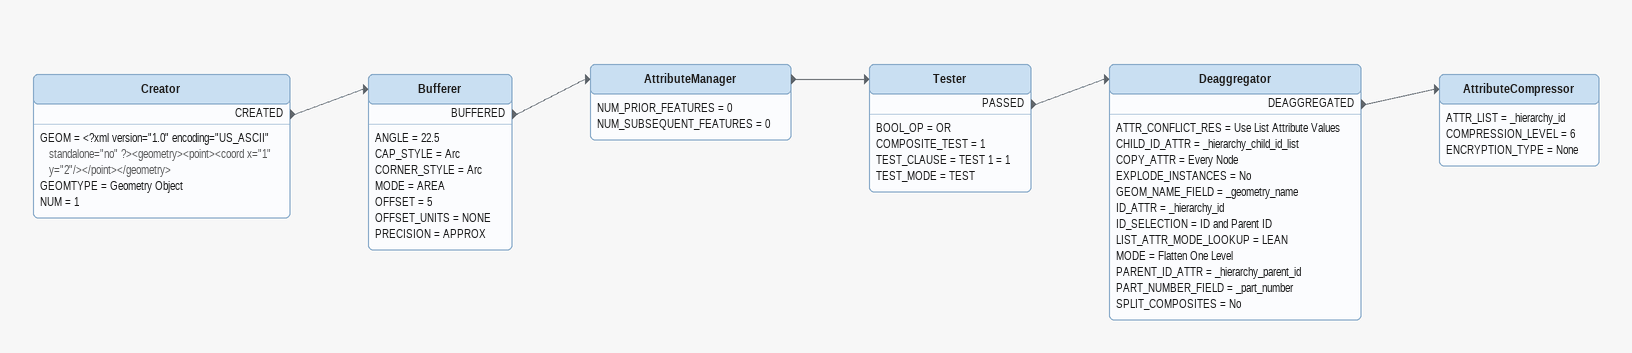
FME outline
Creator
    GEOM = <?xml version="1.0" encoding="US_ASCII" standalone="no" ?><geometry><point><coord x="1" y="2"/></point></geometry>
    GEOMTYPE = Geometry Object
    NUM = 1
    CREATED -> Bufferer
Bufferer
    ANGLE = 22.5
    CAP_STYLE = Arc
    CORNER_STYLE = Arc
    MODE = AREA
    OFFSET = 5
    OFFSET_UNITS = NONE
    PRECISION = APPROX
    BUFFERED -> AttributeManager
AttributeManager
    NUM_PRIOR_FEATURES = 0
    NUM_SUBSEQUENT_FEATURES = 0
    -> Tester
Tester
    BOOL_OP = OR
    COMPOSITE_TEST = 1
    TEST_CLAUSE = TEST 1 = 1
    TEST_MODE = TEST
    PASSED -> Deaggregator
Deaggregator
    ATTR_CONFLICT_RES = Use List Attribute Values
    CHILD_ID_ATTR = _hierarchy_child_id_list
    COPY_ATTR = Every Node
    EXPLODE_INSTANCES = No
    GEOM_NAME_FIELD = _geometry_name
    ID_ATTR = _hierarchy_id
    ID_SELECTION = ID and Parent ID
    LIST_ATTR_MODE_LOOKUP = LEAN
    MODE = Flatten One Level
    PARENT_ID_ATTR = _hierarchy_parent_id
    PART_NUMBER_FIELD = _part_number
    SPLIT_COMPOSITES = No
    DEAGGREGATED -> AttributeCompressor
AttributeCompressor
    ATTR_LIST = _hierarchy_id
    COMPRESSION_LEVEL = 6
    ENCRYPTION_TYPE = None
